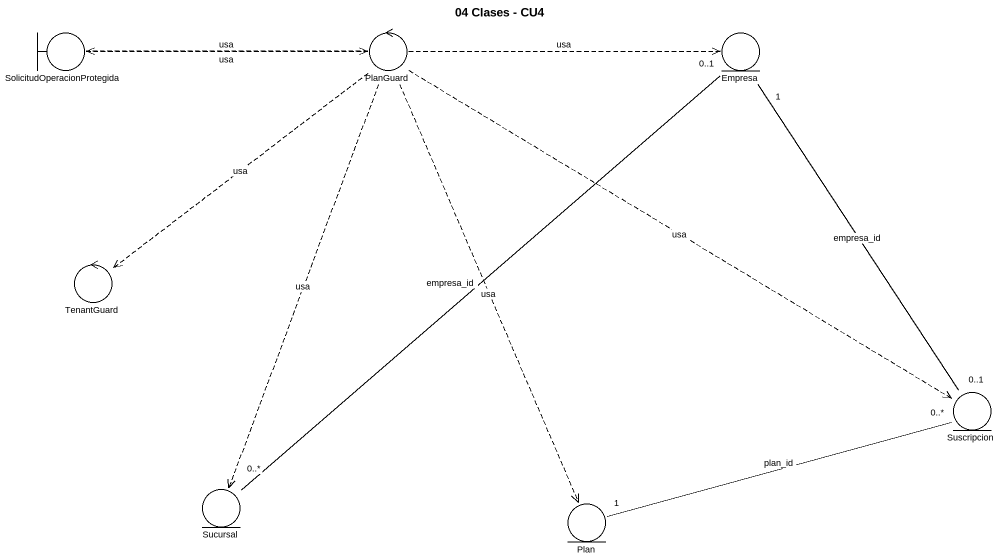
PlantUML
@startuml
title 04 Clases - CU4
boundary SolicitudOperacionProtegida
control PlanGuard
entity Empresa
control TenantGuard
entity Suscripcion
entity Sucursal
entity Plan
SolicitudOperacionProtegida .right.> PlanGuard : usa
PlanGuard .left.> SolicitudOperacionProtegida : usa
PlanGuard .right.> Empresa : usa
PlanGuard ..> TenantGuard : usa
PlanGuard ..> Suscripcion : usa
PlanGuard ..> Sucursal : usa
PlanGuard ..> Plan : usa
Suscripcion "0..1" -up- "1" Empresa : empresa_id
Suscripcion "0..*" -left- "1" Plan : plan_id
Sucursal "0..*" -up- "0..1" Empresa : empresa_id
@enduml
